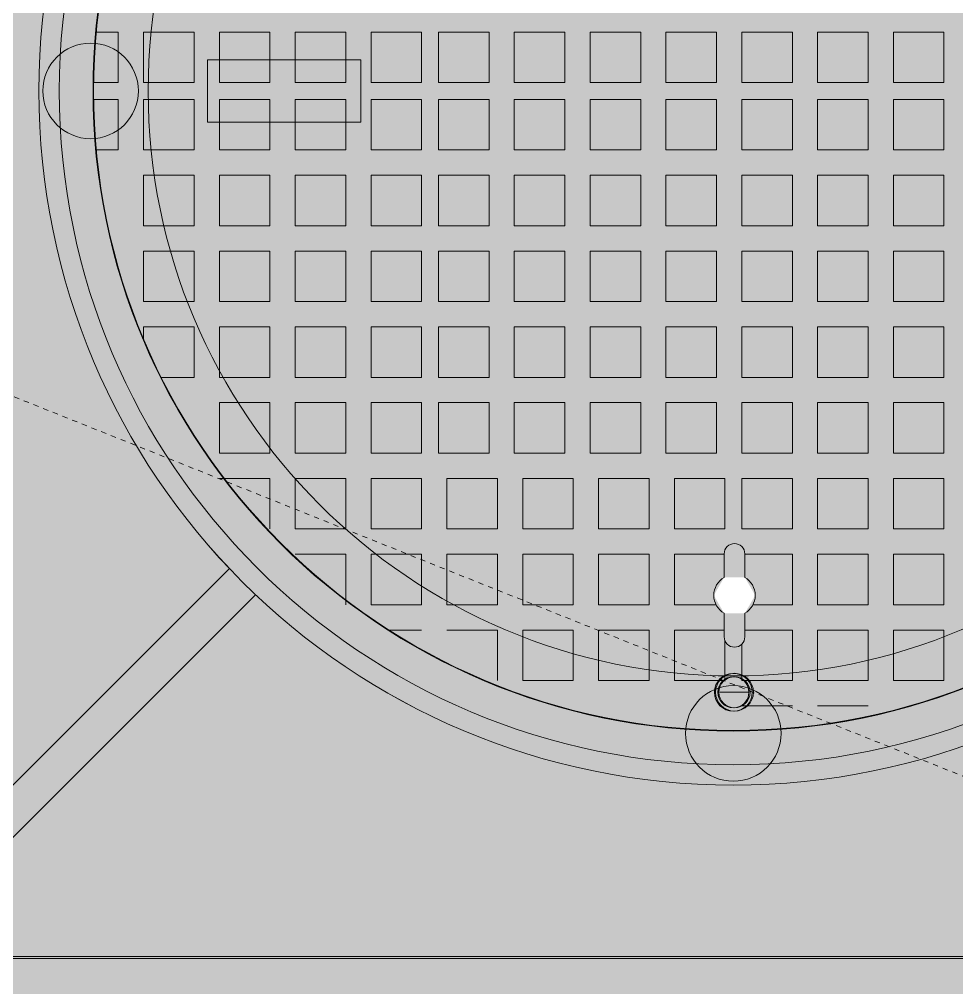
# Model space of a CAD drawing. Header units: millimetres. Extents: x 5117 to 246734, y -48177 to 129208.
# Drawn here: x 96822 to 97362, y 19721 to 20279 of the extents above; entities that cross this region are included whole.
import ezdxf

# ---------------------------------------------------------------- set-up
doc = ezdxf.new("R2010")
doc.units = ezdxf.units.MM
doc.linetypes.add('Dash', pattern=[6, 3, -3])
for name, color, linetype, lineweight in [('A-FLOR-PATT-3', 10, 'Continuous', 9), ('C-PRKG', 70, 'Continuous', 9), ('C-PRKG-HDLN', 70, 'Dash', 9), ('G-IMPT', 8, 'Continuous', 9), ('M-EQPM', 50, 'Continuous', 9)]:
    doc.layers.add(name, color=color, linetype=linetype, lineweight=lineweight)

# ---------------------------------------------------------------- blocks, each defined once
blk = doc.blocks.new('BAI XE PCCC - BAI XE PCCC-1477864-TKCS_MB TỔNG THỂ MÁI')
at = {"layer": 'C-PRKG-HDLN'}
blk.add_line((15000, -6000), (0, 0), dxfattribs=at)
blk = doc.blocks.new('TKTC_NAP THAM BE XLNT_260130 - TKTC_XREF_260130_NAP THAM BE XLNT_dwg_TTT-HOOD ACCESS - TTT-HOOD ACCESS-1904605-MB BỂ XLNT 2 HẦM 1-3399785-TKCS_MB TỔNG THỂ MÁI')
at = {"layer": 'G-IMPT'}
for p, q in [((169.97, -310.96), (169.97, -311.04)), ((16.21, -363.03), (0.08, -363.03))]:
    blk.add_line(p, q, dxfattribs=at)
at = {"layer": 'G-IMPT', "flags": 128}
for points in [[(-86.19, -1.1), (-116.19, -1.1), (-116.19, 28.9), (-86.19, 28.9), (-86.19, -1.1), (-116.19, -1.1), (-116.19, 28.9), (-86.19, 28.9)], [(-41.19, -1.1), (-71.19, -1.1), (-71.19, 28.9), (-41.19, 28.9), (-41.19, -1.1), (-71.19, -1.1), (-71.19, 28.9), (-41.19, 28.9)], [(3.81, -1.1), (-26.19, -1.1), (-26.19, 28.9), (3.81, 28.9), (3.81, -1.1), (-26.19, -1.1), (-26.19, 28.9), (3.81, 28.9)], [(48.81, -1.1), (18.81, -1.1), (18.81, 28.9), (48.81, 28.9), (48.81, -1.1), (18.81, -1.1), (18.81, 28.9), (48.81, 28.9)], [(93.81, -1.1), (63.81, -1.1), (63.81, 28.9), (93.81, 28.9), (93.81, -1.1), (63.81, -1.1), (63.81, 28.9), (93.81, 28.9)], [(138.81, -1.1), (108.81, -1.1), (108.81, 28.9), (138.81, 28.9), (138.81, -1.1), (108.81, -1.1), (108.81, 28.9), (138.81, 28.9)], [(183.81, -1.1), (153.81, -1.1), (153.81, 28.9), (183.81, 28.9), (183.81, -1.1), (153.81, -1.1), (153.81, 28.9), (183.81, 28.9)], [(223.81, -1.1), (223.81, 28.9), (193.81, 28.9), (193.81, -1.1), (223.81, -1.1), (223.81, 28.9), (193.81, 28.9), (193.81, -1.1), (223.81, -1.1), (193.81, -1.1), (193.81, 28.9), (223.81, 28.9), (223.81, -1.1), (193.81, -1.1), (193.81, 28.9), (223.81, 28.9)], [(268.81, -1.1), (238.81, -1.1), (238.81, 28.9), (268.81, 28.9), (268.81, -1.1), (238.81, -1.1), (238.81, 28.9), (268.81, 28.9), (268.81, -1.1), (238.81, -1.1), (238.81, 28.9), (268.81, 28.9)], [(313.81, -1.1), (283.81, -1.1), (283.81, 28.9), (313.81, 28.9), (313.81, -1.1), (283.81, -1.1), (283.81, 28.9), (313.81, 28.9), (313.81, -1.1), (283.81, -1.1), (283.81, 28.9), (313.81, 28.9), (313.81, -1.1), (283.81, -1.1), (283.81, 28.9), (313.81, 28.9)], [(358.81, -1.1), (328.81, -1.1), (328.81, 28.9), (358.81, 28.9), (358.81, -1.1), (328.81, -1.1), (328.81, 28.9), (358.81, 28.9), (358.81, -1.1), (328.81, -1.1), (328.81, 28.9), (358.81, 28.9), (358.81, -1.1), (328.81, -1.1), (328.81, 28.9), (358.81, 28.9)], [(387.19, 28.9), (373.81, 28.9), (373.81, -1.1), (388.78, -1.1), (373.81, -1.1), (373.81, 28.9), (387.19, 28.9), (373.81, 28.9), (373.81, -1.1), (388.78, -1.1), (373.81, -1.1), (373.81, 28.9)], [(-86.19, -41.1), (-116.19, -41.1), (-116.19, -11.1), (-86.19, -11.1), (-86.19, -41.1), (-116.19, -41.1), (-116.19, -11.1), (-86.19, -11.1), (-86.19, -41.1), (-116.19, -41.1), (-116.19, -11.1), (-86.19, -11.1), (-86.19, -41.1), (-116.19, -41.1), (-116.19, -11.1), (-86.19, -11.1), (-86.19, -41.1), (-116.19, -41.1), (-116.19, -11.1), (-86.19, -11.1), (-86.19, -41.1), (-116.19, -41.1), (-116.19, -11.1), (-86.19, -11.1), (-86.19, -41.1), (-116.19, -41.1), (-116.19, -11.1), (-86.19, -11.1), (-86.19, -41.1), (-116.19, -41.1), (-116.19, -11.1), (-86.19, -11.1), (-86.19, -41.1), (-116.19, -41.1), (-116.19, -11.1), (-86.19, -11.1), (-86.19, -41.1), (-116.19, -41.1), (-116.19, -11.1), (-86.19, -11.1), (-86.19, -41.1), (-116.19, -41.1), (-116.19, -11.1), (-86.19, -11.1)], [(-41.19, -41.1), (-71.19, -41.1), (-71.19, -11.1), (-41.19, -11.1), (-41.19, -41.1), (-71.19, -41.1), (-71.19, -11.1), (-41.19, -11.1), (-41.19, -41.1), (-71.19, -41.1), (-71.19, -11.1), (-41.19, -11.1), (-41.19, -41.1), (-71.19, -41.1), (-71.19, -11.1), (-41.19, -11.1), (-41.19, -41.1), (-71.19, -41.1), (-71.19, -11.1), (-41.19, -11.1), (-41.19, -41.1), (-71.19, -41.1), (-71.19, -11.1), (-41.19, -11.1), (-41.19, -41.1), (-71.19, -41.1), (-71.19, -11.1), (-41.19, -11.1), (-41.19, -41.1), (-71.19, -41.1), (-71.19, -11.1), (-41.19, -11.1), (-41.19, -41.1), (-71.19, -41.1), (-71.19, -11.1), (-41.19, -11.1), (-41.19, -41.1), (-71.19, -41.1), (-71.19, -11.1), (-41.19, -11.1), (-41.19, -41.1), (-71.19, -41.1), (-71.19, -11.1), (-41.19, -11.1)], [(3.81, -41.1), (-26.19, -41.1), (-26.19, -11.1), (3.81, -11.1), (3.81, -41.1), (-26.19, -41.1), (-26.19, -11.1), (3.81, -11.1), (3.81, -41.1), (-26.19, -41.1), (-26.19, -11.1), (3.81, -11.1), (3.81, -41.1), (-26.19, -41.1), (-26.19, -11.1), (3.81, -11.1), (3.81, -41.1), (-26.19, -41.1), (-26.19, -11.1), (3.81, -11.1), (3.81, -41.1), (-26.19, -41.1), (-26.19, -11.1), (3.81, -11.1), (3.81, -41.1), (-26.19, -41.1), (-26.19, -11.1), (3.81, -11.1), (3.81, -41.1), (-26.19, -41.1), (-26.19, -11.1), (3.81, -11.1), (3.81, -41.1), (-26.19, -41.1), (-26.19, -11.1), (3.81, -11.1), (3.81, -41.1), (-26.19, -41.1), (-26.19, -11.1), (3.81, -11.1), (3.81, -41.1), (-26.19, -41.1), (-26.19, -11.1), (3.81, -11.1)], [(48.81, -41.1), (18.81, -41.1), (18.81, -11.1), (48.81, -11.1), (48.81, -41.1), (18.81, -41.1), (18.81, -11.1), (48.81, -11.1), (48.81, -41.1), (18.81, -41.1), (18.81, -11.1), (48.81, -11.1), (48.81, -41.1), (18.81, -41.1), (18.81, -11.1), (48.81, -11.1), (48.81, -41.1), (18.81, -41.1), (18.81, -11.1), (48.81, -11.1), (48.81, -41.1), (18.81, -41.1), (18.81, -11.1), (48.81, -11.1), (48.81, -41.1), (18.81, -41.1), (18.81, -11.1), (48.81, -11.1), (48.81, -41.1), (18.81, -41.1), (18.81, -11.1), (48.81, -11.1), (48.81, -41.1), (18.81, -41.1), (18.81, -11.1), (48.81, -11.1), (48.81, -41.1), (18.81, -41.1), (18.81, -11.1), (48.81, -11.1), (48.81, -41.1), (18.81, -41.1), (18.81, -11.1), (48.81, -11.1)], [(93.81, -41.1), (63.81, -41.1), (63.81, -11.1), (93.81, -11.1), (93.81, -41.1), (63.81, -41.1), (63.81, -11.1), (93.81, -11.1), (93.81, -41.1), (63.81, -41.1), (63.81, -11.1), (93.81, -11.1), (93.81, -41.1), (63.81, -41.1), (63.81, -11.1), (93.81, -11.1), (93.81, -41.1), (63.81, -41.1), (63.81, -11.1), (93.81, -11.1), (93.81, -41.1), (63.81, -41.1), (63.81, -11.1), (93.81, -11.1), (93.81, -41.1), (63.81, -41.1), (63.81, -11.1), (93.81, -11.1), (93.81, -41.1), (63.81, -41.1), (63.81, -11.1), (93.81, -11.1), (93.81, -41.1), (63.81, -41.1), (63.81, -11.1), (93.81, -11.1), (93.81, -41.1), (63.81, -41.1), (63.81, -11.1), (93.81, -11.1), (93.81, -41.1), (63.81, -41.1), (63.81, -11.1), (93.81, -11.1)], [(138.81, -41.1), (108.81, -41.1), (108.81, -11.1), (138.81, -11.1), (138.81, -41.1), (108.81, -41.1), (108.81, -11.1), (138.81, -11.1), (138.81, -41.1), (108.81, -41.1), (108.81, -11.1), (138.81, -11.1), (138.81, -41.1), (108.81, -41.1), (108.81, -11.1), (138.81, -11.1), (138.81, -41.1), (108.81, -41.1), (108.81, -11.1), (138.81, -11.1), (138.81, -41.1), (108.81, -41.1), (108.81, -11.1), (138.81, -11.1), (138.81, -41.1), (108.81, -41.1), (108.81, -11.1), (138.81, -11.1), (138.81, -41.1), (108.81, -41.1), (108.81, -11.1), (138.81, -11.1), (138.81, -41.1), (108.81, -41.1), (108.81, -11.1), (138.81, -11.1), (138.81, -41.1), (108.81, -41.1), (108.81, -11.1), (138.81, -11.1), (138.81, -41.1), (108.81, -41.1), (108.81, -11.1), (138.81, -11.1)], [(183.81, -41.1), (153.81, -41.1), (153.81, -11.1), (183.81, -11.1), (183.81, -41.1), (153.81, -41.1), (153.81, -11.1), (183.81, -11.1), (183.81, -41.1), (153.81, -41.1), (153.81, -11.1), (183.81, -11.1), (183.81, -41.1), (153.81, -41.1), (153.81, -11.1), (183.81, -11.1), (183.81, -41.1), (153.81, -41.1), (153.81, -11.1), (183.81, -11.1), (183.81, -41.1), (153.81, -41.1), (153.81, -11.1), (183.81, -11.1), (183.81, -41.1), (153.81, -41.1), (153.81, -11.1), (183.81, -11.1), (183.81, -41.1), (153.81, -41.1), (153.81, -11.1), (183.81, -11.1), (183.81, -41.1), (153.81, -41.1), (153.81, -11.1), (183.81, -11.1), (183.81, -41.1), (153.81, -41.1), (153.81, -11.1), (183.81, -11.1), (183.81, -41.1), (153.81, -41.1), (153.81, -11.1), (183.81, -11.1)], [(223.81, -41.1), (193.81, -41.1), (193.81, -11.1), (223.81, -11.1)], [(268.81, -41.1), (238.81, -41.1), (238.81, -11.1), (268.81, -11.1), (268.81, -41.1), (238.81, -41.1), (238.81, -11.1), (268.81, -11.1)], [(313.81, -41.1), (313.81, -11.1), (283.81, -11.1), (283.81, -41.1), (313.81, -41.1), (313.81, -11.1), (283.81, -11.1), (283.81, -41.1), (313.81, -41.1), (313.81, -11.1), (283.81, -11.1), (283.81, -41.1), (313.81, -41.1), (283.81, -41.1), (283.81, -11.1), (313.81, -11.1)], [(358.81, -41.1), (358.81, -11.1), (328.81, -11.1), (328.81, -41.1), (358.81, -41.1), (358.81, -11.1), (328.81, -11.1), (328.81, -41.1), (358.81, -41.1), (358.81, -11.1), (328.81, -11.1), (328.81, -41.1), (358.81, -41.1), (328.81, -41.1), (328.81, -11.1), (358.81, -11.1)], [(388.78, -11.1), (373.81, -11.1), (373.81, -41.1), (387.19, -41.1), (373.81, -41.1), (373.81, -11.1), (388.78, -11.1), (373.81, -11.1), (373.81, -41.1), (387.19, -41.1), (373.81, -41.1), (373.81, -11.1)], [(-86.19, -86.1), (-116.19, -86.1), (-116.19, -56.1), (-86.19, -56.1), (-86.19, -86.1), (-116.19, -86.1), (-116.19, -56.1), (-86.19, -56.1), (-86.19, -86.1), (-116.19, -86.1), (-116.19, -56.1), (-86.19, -56.1), (-86.19, -86.1), (-116.19, -86.1), (-116.19, -56.1), (-86.19, -56.1), (-86.19, -86.1), (-116.19, -86.1), (-116.19, -56.1), (-86.19, -56.1), (-86.19, -86.1), (-116.19, -86.1), (-116.19, -56.1), (-86.19, -56.1), (-86.19, -86.1), (-116.19, -86.1), (-116.19, -56.1), (-86.19, -56.1), (-86.19, -86.1), (-116.19, -86.1), (-116.19, -56.1), (-86.19, -56.1)], [(-41.19, -86.1), (-41.19, -56.1), (-71.19, -56.1), (-71.19, -86.1), (-41.19, -86.1), (-41.19, -56.1), (-71.19, -56.1), (-71.19, -86.1), (-41.19, -86.1), (-41.19, -56.1), (-71.19, -56.1), (-71.19, -86.1), (-41.19, -86.1), (-41.19, -56.1), (-71.19, -56.1), (-71.19, -86.1), (-41.19, -86.1), (-71.19, -86.1), (-71.19, -56.1), (-41.19, -56.1), (-41.19, -86.1), (-71.19, -86.1), (-71.19, -56.1), (-41.19, -56.1), (-41.19, -86.1), (-71.19, -86.1), (-71.19, -56.1), (-41.19, -56.1), (-41.19, -86.1), (-71.19, -86.1), (-71.19, -56.1), (-41.19, -56.1)], [(3.81, -86.1), (3.81, -56.1), (-26.19, -56.1), (-26.19, -86.1), (3.81, -86.1), (3.81, -56.1), (-26.19, -56.1), (-26.19, -86.1), (3.81, -86.1), (3.81, -56.1), (-26.19, -56.1), (-26.19, -86.1), (3.81, -86.1), (3.81, -56.1), (-26.19, -56.1), (-26.19, -86.1), (3.81, -86.1), (-26.19, -86.1), (-26.19, -56.1), (3.81, -56.1), (3.81, -86.1), (-26.19, -86.1), (-26.19, -56.1), (3.81, -56.1), (3.81, -86.1), (-26.19, -86.1), (-26.19, -56.1), (3.81, -56.1), (3.81, -86.1), (-26.19, -86.1), (-26.19, -56.1), (3.81, -56.1)], [(48.81, -86.1), (48.81, -56.1), (18.81, -56.1), (18.81, -86.1), (48.81, -86.1), (48.81, -56.1), (18.81, -56.1), (18.81, -86.1), (48.81, -86.1), (48.81, -56.1), (18.81, -56.1), (18.81, -86.1), (48.81, -86.1), (48.81, -56.1), (18.81, -56.1), (18.81, -86.1), (48.81, -86.1), (18.81, -86.1), (18.81, -56.1), (48.81, -56.1), (48.81, -86.1), (18.81, -86.1), (18.81, -56.1), (48.81, -56.1), (48.81, -86.1), (18.81, -86.1), (18.81, -56.1), (48.81, -56.1), (48.81, -86.1), (18.81, -86.1), (18.81, -56.1), (48.81, -56.1)], [(93.81, -86.1), (93.81, -56.1), (63.81, -56.1), (63.81, -86.1), (93.81, -86.1), (93.81, -56.1), (63.81, -56.1), (63.81, -86.1), (93.81, -86.1), (93.81, -56.1), (63.81, -56.1), (63.81, -86.1), (93.81, -86.1), (93.81, -56.1), (63.81, -56.1), (63.81, -86.1), (93.81, -86.1), (63.81, -86.1), (63.81, -56.1), (93.81, -56.1), (93.81, -86.1), (63.81, -86.1), (63.81, -56.1), (93.81, -56.1), (93.81, -86.1), (63.81, -86.1), (63.81, -56.1), (93.81, -56.1), (93.81, -86.1), (63.81, -86.1), (63.81, -56.1), (93.81, -56.1)], [(138.81, -86.1), (138.81, -56.1), (108.81, -56.1), (108.81, -86.1), (138.81, -86.1), (138.81, -56.1), (108.81, -56.1), (108.81, -86.1), (138.81, -86.1), (138.81, -56.1), (108.81, -56.1), (108.81, -86.1), (138.81, -86.1), (138.81, -56.1), (108.81, -56.1), (108.81, -86.1), (138.81, -86.1), (108.81, -86.1), (108.81, -56.1), (138.81, -56.1), (138.81, -86.1), (108.81, -86.1), (108.81, -56.1), (138.81, -56.1), (138.81, -86.1), (108.81, -86.1), (108.81, -56.1), (138.81, -56.1), (138.81, -86.1), (108.81, -86.1), (108.81, -56.1), (138.81, -56.1)], [(183.81, -86.1), (183.81, -56.1), (153.81, -56.1), (153.81, -86.1), (183.81, -86.1), (183.81, -56.1), (153.81, -56.1), (153.81, -86.1), (183.81, -86.1), (183.81, -56.1), (153.81, -56.1), (153.81, -86.1), (183.81, -86.1), (183.81, -56.1), (153.81, -56.1), (153.81, -86.1), (183.81, -86.1), (153.81, -86.1), (153.81, -56.1), (183.81, -56.1), (183.81, -86.1), (153.81, -86.1), (153.81, -56.1), (183.81, -56.1), (183.81, -86.1), (153.81, -86.1), (153.81, -56.1), (183.81, -56.1), (183.81, -86.1), (153.81, -86.1), (153.81, -56.1), (183.81, -56.1)], [(223.81, -86.1), (193.81, -86.1), (193.81, -56.1), (223.81, -56.1), (223.81, -86.1), (193.81, -86.1), (193.81, -56.1), (223.81, -56.1), (223.81, -86.1), (193.81, -86.1), (223.81, -86.1), (193.81, -86.1)], [(268.81, -86.1), (238.81, -86.1), (238.81, -56.1), (268.81, -56.1), (268.81, -86.1), (238.81, -86.1), (238.81, -56.1), (268.81, -56.1), (268.81, -86.1), (238.81, -86.1), (238.81, -56.1), (268.81, -56.1)], [(313.81, -86.1), (313.81, -56.1), (283.81, -56.1), (283.81, -86.1), (313.81, -86.1), (313.81, -56.1), (283.81, -56.1), (283.81, -86.1), (313.81, -86.1), (313.81, -56.1), (283.81, -56.1), (283.81, -86.1), (313.81, -86.1), (313.81, -56.1), (283.81, -56.1), (283.81, -86.1), (313.81, -86.1), (283.81, -86.1), (283.81, -56.1), (313.81, -56.1)], [(358.81, -86.1), (328.81, -86.1), (328.81, -56.1), (358.81, -56.1), (358.81, -86.1), (328.81, -86.1), (328.81, -56.1), (358.81, -56.1), (358.81, -86.1), (328.81, -86.1), (328.81, -56.1), (358.81, -56.1), (358.81, -86.1), (328.81, -86.1), (328.81, -56.1), (358.81, -56.1), (358.81, -86.1), (328.81, -86.1), (328.81, -56.1), (358.81, -56.1), (358.81, -86.1), (328.81, -86.1), (328.81, -56.1), (358.81, -56.1)], [(-86.19, -131.1), (-116.19, -131.1), (-116.19, -101.1), (-86.19, -101.1), (-86.19, -131.1), (-116.19, -131.1), (-116.19, -101.1), (-86.19, -101.1), (-86.19, -131.1), (-116.19, -131.1), (-116.19, -101.1), (-86.19, -101.1), (-86.19, -131.1), (-116.19, -131.1), (-116.19, -101.1), (-86.19, -101.1), (-86.19, -131.1), (-116.19, -131.1), (-116.19, -101.1), (-86.19, -101.1), (-86.19, -131.1), (-116.19, -131.1), (-116.19, -101.1), (-86.19, -101.1), (-86.19, -131.1), (-116.19, -131.1), (-116.19, -101.1), (-86.19, -101.1), (-86.19, -131.1), (-116.19, -131.1), (-116.19, -101.1), (-86.19, -101.1)], [(-41.19, -131.1), (-41.19, -101.1), (-71.19, -101.1), (-71.19, -131.1), (-41.19, -131.1), (-41.19, -101.1), (-71.19, -101.1), (-71.19, -131.1), (-41.19, -131.1), (-41.19, -101.1), (-71.19, -101.1), (-71.19, -131.1), (-41.19, -131.1), (-41.19, -101.1), (-71.19, -101.1), (-71.19, -131.1), (-41.19, -131.1), (-41.19, -101.1), (-71.19, -101.1), (-71.19, -131.1), (-41.19, -131.1), (-41.19, -101.1), (-71.19, -101.1), (-71.19, -131.1), (-41.19, -131.1), (-41.19, -101.1), (-71.19, -101.1), (-71.19, -131.1), (-41.19, -131.1), (-71.19, -131.1), (-71.19, -101.1), (-41.19, -101.1)], [(3.81, -131.1), (3.81, -101.1), (-26.19, -101.1), (-26.19, -131.1), (3.81, -131.1), (3.81, -101.1), (-26.19, -101.1), (-26.19, -131.1), (3.81, -131.1), (3.81, -101.1), (-26.19, -101.1), (-26.19, -131.1), (3.81, -131.1), (3.81, -101.1), (-26.19, -101.1), (-26.19, -131.1), (3.81, -131.1), (3.81, -101.1), (-26.19, -101.1), (-26.19, -131.1), (3.81, -131.1), (3.81, -101.1), (-26.19, -101.1), (-26.19, -131.1), (3.81, -131.1), (3.81, -101.1), (-26.19, -101.1), (-26.19, -131.1), (3.81, -131.1), (-26.19, -131.1), (-26.19, -101.1), (3.81, -101.1)], [(48.81, -131.1), (48.81, -101.1), (18.81, -101.1), (18.81, -131.1), (48.81, -131.1), (48.81, -101.1), (18.81, -101.1), (18.81, -131.1), (48.81, -131.1), (48.81, -101.1), (18.81, -101.1), (18.81, -131.1), (48.81, -131.1), (48.81, -101.1), (18.81, -101.1), (18.81, -131.1), (48.81, -131.1), (48.81, -101.1), (18.81, -101.1), (18.81, -131.1), (48.81, -131.1), (48.81, -101.1), (18.81, -101.1), (18.81, -131.1), (48.81, -131.1), (48.81, -101.1), (18.81, -101.1), (18.81, -131.1), (48.81, -131.1), (18.81, -131.1), (18.81, -101.1), (48.81, -101.1)], [(93.81, -131.1), (63.81, -131.1), (63.81, -101.1), (93.81, -101.1), (93.81, -131.1), (63.81, -131.1), (63.81, -101.1), (93.81, -101.1), (93.81, -131.1), (63.81, -131.1), (63.81, -101.1), (93.81, -101.1), (93.81, -131.1), (63.81, -131.1), (63.81, -101.1), (93.81, -101.1), (93.81, -131.1), (63.81, -131.1), (63.81, -101.1), (93.81, -101.1), (93.81, -131.1), (63.81, -131.1), (63.81, -101.1), (93.81, -101.1), (93.81, -131.1), (63.81, -131.1), (63.81, -101.1), (93.81, -101.1), (93.81, -131.1), (63.81, -131.1), (63.81, -101.1), (93.81, -101.1)], [(138.81, -131.1), (138.81, -101.1), (108.81, -101.1), (108.81, -131.1), (138.81, -131.1), (138.81, -101.1), (108.81, -101.1), (108.81, -131.1), (138.81, -131.1), (138.81, -101.1), (108.81, -101.1), (108.81, -131.1), (138.81, -131.1), (138.81, -101.1), (108.81, -101.1), (108.81, -131.1), (138.81, -131.1), (138.81, -101.1), (108.81, -101.1), (108.81, -131.1), (138.81, -131.1), (138.81, -101.1), (108.81, -101.1), (108.81, -131.1), (138.81, -131.1), (138.81, -101.1), (108.81, -101.1), (108.81, -131.1), (138.81, -131.1), (108.81, -131.1), (108.81, -101.1), (138.81, -101.1)], [(183.81, -131.1), (183.81, -101.1), (153.81, -101.1), (153.81, -131.1), (183.81, -131.1), (183.81, -101.1), (153.81, -101.1), (153.81, -131.1), (183.81, -131.1), (183.81, -101.1), (153.81, -101.1), (153.81, -131.1), (183.81, -131.1), (183.81, -101.1), (153.81, -101.1), (153.81, -131.1), (183.81, -131.1), (183.81, -101.1), (153.81, -101.1), (153.81, -131.1), (183.81, -131.1), (183.81, -101.1), (153.81, -101.1), (153.81, -131.1), (183.81, -131.1), (183.81, -101.1), (153.81, -101.1), (153.81, -131.1), (183.81, -131.1), (153.81, -131.1), (153.81, -101.1), (183.81, -101.1)], [(223.81, -131.1), (193.81, -131.1), (193.81, -101.1), (223.81, -101.1), (223.81, -131.1), (193.81, -131.1), (193.81, -101.1), (223.81, -101.1), (223.81, -131.1), (193.81, -131.1), (193.81, -101.1), (223.81, -101.1), (223.81, -131.1), (193.81, -131.1), (193.81, -101.1), (223.81, -101.1), (223.81, -131.1), (193.81, -131.1), (193.81, -101.1), (223.81, -101.1), (223.81, -131.1), (193.81, -131.1), (193.81, -101.1), (223.81, -101.1), (223.81, -131.1), (193.81, -131.1), (193.81, -101.1), (223.81, -101.1), (223.81, -131.1), (193.81, -131.1), (193.81, -101.1), (223.81, -101.1)], [(268.81, -131.1), (268.81, -101.1), (238.81, -101.1), (238.81, -131.1), (268.81, -131.1), (268.81, -101.1), (238.81, -101.1), (238.81, -131.1), (268.81, -131.1), (268.81, -101.1), (238.81, -101.1), (238.81, -131.1), (268.81, -131.1), (268.81, -101.1), (238.81, -101.1), (238.81, -131.1), (268.81, -131.1), (268.81, -101.1), (238.81, -101.1), (238.81, -131.1), (268.81, -131.1), (268.81, -101.1), (238.81, -101.1), (238.81, -131.1), (268.81, -131.1), (268.81, -101.1), (238.81, -101.1), (238.81, -131.1), (268.81, -131.1), (238.81, -131.1), (238.81, -101.1), (268.81, -101.1)], [(313.81, -131.1), (313.81, -101.1), (283.81, -101.1), (283.81, -131.1), (313.81, -131.1), (283.81, -131.1), (283.81, -101.1), (313.81, -101.1), (313.81, -131.1), (283.81, -131.1), (283.81, -101.1), (313.81, -101.1)], [(358.81, -131.1), (358.81, -101.1), (328.81, -101.1), (328.81, -131.1), (358.81, -131.1), (328.81, -131.1), (328.81, -101.1), (358.81, -101.1), (358.81, -131.1), (328.81, -131.1), (328.81, -101.1), (358.81, -101.1), (358.81, -131.1), (328.81, -131.1), (328.81, -101.1), (358.81, -101.1)], [(-86.19, -176.1), (-86.19, -146.1), (-116.19, -146.1), (-116.19, -176.1), (-86.19, -176.1), (-86.19, -146.1), (-116.19, -146.1), (-116.19, -176.1), (-86.19, -176.1), (-86.19, -146.1), (-116.19, -146.1), (-116.19, -176.1), (-86.19, -176.1), (-86.19, -146.1), (-116.19, -146.1), (-116.19, -176.1), (-86.19, -176.1), (-86.19, -146.1), (-116.19, -146.1), (-116.19, -176.1), (-86.19, -176.1), (-86.19, -146.1), (-116.19, -146.1), (-116.19, -176.1), (-86.19, -176.1), (-86.19, -146.1), (-116.19, -146.1), (-116.19, -176.1), (-86.19, -176.1), (-116.19, -176.1), (-116.19, -146.1), (-86.19, -146.1), (-86.19, -176.1), (-116.19, -176.1), (-116.19, -146.1), (-86.19, -146.1)], [(-41.19, -176.1), (-71.19, -176.1), (-71.19, -146.1), (-41.19, -146.1), (-41.19, -176.1), (-71.19, -176.1), (-71.19, -146.1), (-41.19, -146.1), (-41.19, -176.1), (-71.19, -176.1), (-71.19, -146.1), (-41.19, -146.1), (-41.19, -176.1), (-71.19, -176.1), (-71.19, -146.1), (-41.19, -146.1), (-41.19, -176.1), (-71.19, -176.1), (-71.19, -146.1), (-41.19, -146.1), (-41.19, -176.1), (-71.19, -176.1), (-71.19, -146.1), (-41.19, -146.1), (-41.19, -176.1), (-71.19, -176.1), (-71.19, -146.1), (-41.19, -146.1), (-41.19, -176.1), (-71.19, -176.1), (-71.19, -146.1), (-41.19, -146.1), (-41.19, -176.1), (-71.19, -176.1), (-71.19, -146.1), (-41.19, -146.1)], [(3.81, -176.1), (-26.19, -176.1), (-26.19, -146.1), (3.81, -146.1), (3.81, -176.1), (-26.19, -176.1), (-26.19, -146.1), (3.81, -146.1), (3.81, -176.1), (-26.19, -176.1), (-26.19, -146.1), (3.81, -146.1), (3.81, -176.1), (-26.19, -176.1), (-26.19, -146.1), (3.81, -146.1), (3.81, -176.1), (-26.19, -176.1), (-26.19, -146.1), (3.81, -146.1), (3.81, -176.1), (-26.19, -176.1), (-26.19, -146.1), (3.81, -146.1), (3.81, -176.1), (-26.19, -176.1), (-26.19, -146.1), (3.81, -146.1), (3.81, -176.1), (-26.19, -176.1), (-26.19, -146.1), (3.81, -146.1), (3.81, -176.1), (-26.19, -176.1), (-26.19, -146.1), (3.81, -146.1)], [(48.81, -176.1), (18.81, -176.1), (18.81, -146.1), (48.81, -146.1), (48.81, -176.1), (18.81, -176.1), (18.81, -146.1), (48.81, -146.1), (48.81, -176.1), (18.81, -176.1), (18.81, -146.1), (48.81, -146.1), (48.81, -176.1), (18.81, -176.1), (18.81, -146.1), (48.81, -146.1), (48.81, -176.1), (18.81, -176.1), (18.81, -146.1), (48.81, -146.1), (48.81, -176.1), (18.81, -176.1), (18.81, -146.1), (48.81, -146.1), (48.81, -176.1), (18.81, -176.1), (18.81, -146.1), (48.81, -146.1), (48.81, -176.1), (18.81, -176.1), (18.81, -146.1), (48.81, -146.1), (48.81, -176.1), (18.81, -176.1), (18.81, -146.1), (48.81, -146.1)], [(93.81, -176.1), (93.81, -146.1), (63.81, -146.1), (63.81, -176.1), (93.81, -176.1), (93.81, -146.1), (63.81, -146.1), (63.81, -176.1), (93.81, -176.1), (93.81, -146.1), (63.81, -146.1), (63.81, -176.1), (93.81, -176.1), (93.81, -146.1), (63.81, -146.1), (63.81, -176.1), (93.81, -176.1), (93.81, -146.1), (63.81, -146.1), (63.81, -176.1), (93.81, -176.1), (93.81, -146.1), (63.81, -146.1), (63.81, -176.1), (93.81, -176.1), (93.81, -146.1), (63.81, -146.1), (63.81, -176.1), (93.81, -176.1), (63.81, -176.1), (63.81, -146.1), (93.81, -146.1), (93.81, -176.1), (63.81, -176.1), (63.81, -146.1), (93.81, -146.1)], [(138.81, -176.1), (108.81, -176.1), (108.81, -146.1), (138.81, -146.1), (138.81, -176.1), (108.81, -176.1), (108.81, -146.1), (138.81, -146.1), (138.81, -176.1), (108.81, -176.1), (108.81, -146.1), (138.81, -146.1), (138.81, -176.1), (108.81, -176.1), (108.81, -146.1), (138.81, -146.1), (138.81, -176.1), (108.81, -176.1), (108.81, -146.1), (138.81, -146.1), (138.81, -176.1), (108.81, -176.1), (108.81, -146.1), (138.81, -146.1), (138.81, -176.1), (108.81, -176.1), (108.81, -146.1), (138.81, -146.1), (138.81, -176.1), (108.81, -176.1), (108.81, -146.1), (138.81, -146.1), (138.81, -176.1), (108.81, -176.1), (108.81, -146.1), (138.81, -146.1)], [(183.81, -176.1), (153.81, -176.1), (153.81, -146.1), (183.81, -146.1), (183.81, -176.1), (153.81, -176.1), (153.81, -146.1), (183.81, -146.1), (183.81, -176.1), (153.81, -176.1), (153.81, -146.1), (183.81, -146.1), (183.81, -176.1), (153.81, -176.1), (153.81, -146.1), (183.81, -146.1), (183.81, -176.1), (153.81, -176.1), (153.81, -146.1), (183.81, -146.1), (183.81, -176.1), (153.81, -176.1), (153.81, -146.1), (183.81, -146.1), (183.81, -176.1), (153.81, -176.1), (153.81, -146.1), (183.81, -146.1), (183.81, -176.1), (153.81, -176.1), (153.81, -146.1), (183.81, -146.1), (183.81, -176.1), (153.81, -176.1), (153.81, -146.1), (183.81, -146.1)], [(223.81, -176.1), (223.81, -146.1), (193.81, -146.1), (193.81, -176.1), (223.81, -176.1), (223.81, -146.1), (193.81, -146.1), (193.81, -176.1), (223.81, -176.1), (193.81, -176.1), (193.81, -146.1), (223.81, -146.1), (223.81, -176.1), (193.81, -176.1), (193.81, -146.1), (223.81, -146.1), (223.81, -176.1), (193.81, -176.1), (193.81, -146.1), (223.81, -146.1), (223.81, -176.1), (193.81, -176.1), (193.81, -146.1), (223.81, -146.1), (223.81, -176.1), (193.81, -176.1), (193.81, -146.1), (223.81, -146.1), (223.81, -176.1), (193.81, -176.1), (193.81, -146.1), (223.81, -146.1), (223.81, -176.1), (193.81, -176.1), (193.81, -146.1), (223.81, -146.1), (223.81, -176.1), (193.81, -176.1), (193.81, -146.1), (223.81, -146.1), (223.81, -176.1), (193.81, -176.1), (193.81, -146.1), (223.81, -146.1), (223.81, -176.1), (193.81, -176.1), (193.81, -146.1), (223.81, -146.1)], [(268.81, -176.1), (238.81, -176.1), (238.81, -146.1), (268.81, -146.1), (268.81, -176.1), (238.81, -176.1), (238.81, -146.1), (268.81, -146.1), (268.81, -176.1), (238.81, -176.1), (238.81, -146.1), (268.81, -146.1), (268.81, -176.1), (238.81, -176.1), (238.81, -146.1), (268.81, -146.1), (268.81, -176.1), (238.81, -176.1), (238.81, -146.1), (268.81, -146.1), (268.81, -176.1), (238.81, -176.1), (238.81, -146.1), (268.81, -146.1), (268.81, -176.1), (238.81, -176.1), (238.81, -146.1), (268.81, -146.1), (268.81, -176.1), (238.81, -176.1), (238.81, -146.1), (268.81, -146.1), (268.81, -176.1), (238.81, -176.1), (238.81, -146.1), (268.81, -146.1), (268.81, -176.1), (238.81, -176.1), (238.81, -146.1), (268.81, -146.1)], [(313.81, -176.1), (283.81, -176.1), (283.81, -146.1), (313.81, -146.1), (313.81, -176.1), (283.81, -176.1), (283.81, -146.1), (313.81, -146.1), (313.81, -176.1), (283.81, -176.1), (283.81, -146.1), (313.81, -146.1), (313.81, -176.1), (283.81, -176.1), (283.81, -146.1), (313.81, -146.1)], [(358.81, -154.09), (358.81, -146.1), (328.81, -146.1), (328.81, -176.1), (348.66, -176.1), (328.81, -176.1), (328.81, -146.1), (358.81, -146.1), (358.81, -154.09), (358.81, -146.1), (328.81, -146.1), (328.81, -176.1), (348.66, -176.1), (328.81, -176.1), (328.81, -146.1), (358.81, -146.1)], [(-86.19, -221.1), (-116.19, -221.1), (-116.19, -191.1), (-86.19, -191.1), (-86.19, -221.1), (-116.19, -221.1), (-116.19, -191.1), (-86.19, -191.1), (-86.19, -221.1), (-116.19, -221.1), (-116.19, -191.1), (-86.19, -191.1), (-86.19, -221.1), (-116.19, -221.1), (-116.19, -191.1), (-86.19, -191.1)], [(-41.19, -221.1), (-71.19, -221.1), (-71.19, -191.1), (-41.19, -191.1), (-41.19, -221.1), (-71.19, -221.1), (-71.19, -191.1), (-41.19, -191.1), (-41.19, -221.1), (-71.19, -221.1), (-71.19, -191.1), (-41.19, -191.1), (-41.19, -221.1), (-71.19, -221.1), (-71.19, -191.1), (-41.19, -191.1)], [(3.81, -221.1), (-26.19, -221.1), (-26.19, -191.1), (3.81, -191.1), (3.81, -221.1), (-26.19, -221.1), (-26.19, -191.1), (3.81, -191.1), (3.81, -221.1), (-26.19, -221.1), (-26.19, -191.1), (3.81, -191.1), (3.81, -221.1), (-26.19, -221.1), (-26.19, -191.1), (3.81, -191.1)], [(48.81, -221.1), (18.81, -221.1), (18.81, -191.1), (48.81, -191.1), (48.81, -221.1), (18.81, -221.1), (18.81, -191.1), (48.81, -191.1), (48.81, -221.1), (18.81, -221.1), (18.81, -191.1), (48.81, -191.1), (48.81, -221.1), (18.81, -221.1), (18.81, -191.1), (48.81, -191.1)], [(93.81, -221.1), (63.81, -221.1), (63.81, -191.1), (93.81, -191.1), (93.81, -221.1), (63.81, -221.1), (63.81, -191.1), (93.81, -191.1), (93.81, -221.1), (63.81, -221.1), (63.81, -191.1), (93.81, -191.1), (93.81, -221.1), (63.81, -221.1), (63.81, -191.1), (93.81, -191.1)], [(138.81, -221.1), (108.81, -221.1), (108.81, -191.1), (138.81, -191.1), (138.81, -221.1), (108.81, -221.1), (108.81, -191.1), (138.81, -191.1), (138.81, -221.1), (108.81, -221.1), (108.81, -191.1), (138.81, -191.1), (138.81, -221.1), (108.81, -221.1), (108.81, -191.1), (138.81, -191.1)], [(183.81, -221.1), (153.81, -221.1), (153.81, -191.1), (183.81, -191.1), (183.81, -221.1), (153.81, -221.1), (153.81, -191.1), (183.81, -191.1), (183.81, -221.1), (153.81, -221.1), (153.81, -191.1), (183.81, -191.1), (183.81, -221.1), (153.81, -221.1), (153.81, -191.1), (183.81, -191.1)], [(223.81, -221.1), (223.81, -191.1), (193.81, -191.1), (193.81, -221.1), (223.81, -221.1), (223.81, -191.1), (193.81, -191.1), (193.81, -221.1), (223.81, -221.1), (223.81, -191.1), (193.81, -191.1), (193.81, -221.1), (223.81, -221.1), (223.81, -191.1), (193.81, -191.1), (193.81, -221.1), (223.81, -221.1), (223.81, -191.1), (193.81, -191.1), (193.81, -221.1), (223.81, -221.1), (223.81, -191.1), (193.81, -191.1), (193.81, -221.1), (223.81, -221.1), (223.81, -191.1), (193.81, -191.1), (193.81, -221.1), (223.81, -221.1), (223.81, -191.1), (193.81, -191.1), (193.81, -221.1), (223.81, -221.1), (193.81, -221.1), (193.81, -191.1), (223.81, -191.1), (223.81, -221.1), (193.81, -221.1), (193.81, -191.1), (223.81, -191.1), (223.81, -221.1), (193.81, -221.1), (193.81, -191.1), (223.81, -191.1), (223.81, -221.1), (193.81, -221.1), (193.81, -191.1), (223.81, -191.1), (223.81, -221.1), (193.81, -221.1), (193.81, -191.1), (223.81, -191.1), (223.81, -221.1), (193.81, -221.1), (193.81, -191.1), (223.81, -191.1), (223.81, -221.1), (193.81, -221.1), (193.81, -191.1), (223.81, -191.1), (223.81, -221.1), (193.81, -221.1), (193.81, -191.1), (223.81, -191.1)], [(268.81, -221.1), (238.81, -221.1), (238.81, -191.1), (268.81, -191.1), (268.81, -221.1), (238.81, -221.1), (238.81, -191.1), (268.81, -191.1), (268.81, -221.1), (238.81, -221.1), (238.81, -191.1), (268.81, -191.1), (268.81, -221.1), (238.81, -221.1), (238.81, -191.1), (268.81, -191.1), (268.81, -221.1), (238.81, -221.1), (238.81, -191.1), (268.81, -191.1), (268.81, -221.1), (238.81, -221.1), (238.81, -191.1), (268.81, -191.1), (268.81, -221.1), (238.81, -221.1), (238.81, -191.1), (268.81, -191.1), (268.81, -221.1), (238.81, -221.1), (238.81, -191.1), (268.81, -191.1), (268.81, -221.1), (238.81, -221.1), (238.81, -191.1), (268.81, -191.1), (268.81, -221.1), (238.81, -221.1), (238.81, -191.1), (268.81, -191.1)], [(313.81, -221.1), (313.81, -191.1), (283.81, -191.1), (283.81, -221.1), (313.81, -221.1), (283.81, -221.1), (283.81, -191.1), (313.81, -191.1), (313.81, -221.1), (283.81, -221.1), (283.81, -191.1), (313.81, -191.1), (313.81, -221.1), (283.81, -221.1), (283.81, -191.1), (313.81, -191.1), (313.81, -221.1), (283.81, -221.1), (283.81, -191.1), (313.81, -191.1), (313.81, -221.1), (283.81, -221.1), (283.81, -191.1), (313.81, -191.1)], [(-41.19, -266.1), (-41.19, -236.1), (-71.19, -236.1), (-71.19, -266.1), (-41.19, -266.1), (-41.19, -236.1), (-71.19, -236.1), (-71.19, -266.1), (-41.19, -266.1), (-71.19, -266.1), (-71.19, -236.1), (-41.19, -236.1), (-41.19, -266.1), (-71.19, -266.1), (-71.19, -236.1), (-41.19, -236.1)], [(3.81, -266.1), (-26.19, -266.1), (-26.19, -236.1), (3.81, -236.1), (3.81, -266.1), (-26.19, -266.1), (-26.19, -236.1), (3.81, -236.1)], [(88.81, -266.1), (58.81, -266.1), (58.81, -236.1), (88.81, -236.1), (88.81, -266.1), (58.81, -266.1), (58.81, -236.1), (88.81, -236.1), (88.81, -266.1), (58.81, -266.1), (58.81, -236.1), (88.81, -236.1), (88.81, -266.1), (58.81, -266.1), (58.81, -236.1), (88.81, -236.1), (88.81, -266.1), (58.81, -266.1), (58.81, -236.1), (88.81, -236.1), (88.81, -266.1), (58.81, -266.1), (58.81, -236.1), (88.81, -236.1), (88.81, -266.1), (58.81, -266.1), (58.81, -236.1), (88.81, -236.1), (88.81, -266.1), (58.81, -266.1), (58.81, -236.1), (88.81, -236.1), (88.81, -266.1), (58.81, -266.1), (58.81, -236.1), (88.81, -236.1), (88.81, -266.1), (58.81, -266.1), (58.81, -236.1), (88.81, -236.1), (88.81, -266.1), (58.81, -266.1), (58.81, -236.1), (88.81, -236.1)], [(133.81, -266.1), (133.81, -236.1), (103.81, -236.1), (103.81, -266.1), (133.81, -266.1), (133.81, -236.1), (103.81, -236.1), (103.81, -266.1), (133.81, -266.1), (133.81, -236.1), (103.81, -236.1), (103.81, -266.1), (133.81, -266.1), (133.81, -236.1), (103.81, -236.1), (103.81, -266.1), (133.81, -266.1), (133.81, -236.1), (103.81, -236.1), (103.81, -266.1), (133.81, -266.1), (133.81, -236.1), (103.81, -236.1), (103.81, -266.1), (133.81, -266.1), (133.81, -236.1), (103.81, -236.1), (103.81, -266.1), (133.81, -266.1), (133.81, -236.1), (103.81, -236.1), (103.81, -266.1), (133.81, -266.1), (133.81, -236.1), (103.81, -236.1), (103.81, -266.1), (133.81, -266.1), (133.81, -236.1), (103.81, -236.1), (103.81, -266.1), (133.81, -266.1), (103.81, -266.1), (103.81, -236.1), (133.81, -236.1), (133.81, -266.1), (103.81, -266.1), (103.81, -236.1), (133.81, -236.1)], [(178.81, -266.1), (148.81, -266.1), (148.81, -236.1), (178.81, -236.1), (178.81, -266.1), (148.81, -266.1), (148.81, -236.1), (178.81, -236.1), (178.81, -266.1), (148.81, -266.1), (148.81, -236.1), (178.81, -236.1), (178.81, -266.1), (148.81, -266.1), (148.81, -236.1), (178.81, -236.1), (178.81, -266.1), (148.81, -266.1), (148.81, -236.1), (178.81, -236.1), (178.81, -266.1), (148.81, -266.1), (148.81, -236.1), (178.81, -236.1)], [(223.81, -266.1), (223.81, -236.1), (193.81, -236.1), (193.81, -266.1), (223.81, -266.1), (223.81, -236.1), (193.81, -236.1), (193.81, -266.1), (223.81, -266.1), (193.81, -266.1), (193.81, -236.1), (223.81, -236.1), (223.81, -266.1), (193.81, -266.1), (193.81, -236.1), (223.81, -236.1), (223.81, -266.1), (193.81, -266.1), (193.81, -236.1), (223.81, -236.1), (223.81, -266.1), (193.81, -266.1), (193.81, -236.1), (223.81, -236.1), (223.81, -266.1), (193.81, -266.1), (193.81, -236.1), (223.81, -236.1), (223.81, -266.1), (193.81, -266.1), (193.81, -236.1), (223.81, -236.1), (223.81, -266.1), (193.81, -266.1), (193.81, -236.1), (223.81, -236.1), (223.81, -266.1), (193.81, -266.1), (193.81, -236.1), (223.81, -236.1), (223.81, -266.1), (193.81, -266.1), (193.81, -236.1), (223.81, -236.1), (223.81, -266.1), (193.81, -266.1), (193.81, -236.1), (223.81, -236.1)], [(268.81, -266.1), (238.81, -266.1), (238.81, -236.1), (268.81, -236.1), (268.81, -266.1), (238.81, -266.1), (238.81, -236.1), (268.81, -236.1), (268.81, -266.1), (238.81, -266.1), (238.81, -236.1), (268.81, -236.1), (268.81, -266.1), (238.81, -266.1), (238.81, -236.1), (268.81, -236.1), (268.81, -266.1), (238.81, -266.1), (238.81, -236.1), (268.81, -236.1), (268.81, -266.1), (238.81, -266.1), (238.81, -236.1), (268.81, -236.1), (268.81, -266.1), (238.81, -266.1), (238.81, -236.1), (268.81, -236.1), (268.81, -266.1), (238.81, -266.1), (238.81, -236.1), (268.81, -236.1)], [(313.81, -236.1), (283.81, -236.1), (283.81, -266.1), (283.81, -236.1), (313.81, -236.1), (283.81, -236.1), (283.81, -266.1), (283.81, -236.1)], [(-86.19, -311.1), (-116.19, -311.1), (-86.19, -311.1), (-116.19, -311.1), (-86.19, -311.1), (-116.19, -311.1), (-86.19, -311.1), (-116.19, -311.1), (-116.19, -281.1), (-86.19, -281.1), (-86.19, -311.1), (-116.19, -311.1), (-116.19, -281.1), (-86.19, -281.1), (-86.19, -311.1), (-116.19, -311.1), (-116.19, -281.1), (-86.19, -281.1), (-86.19, -311.1), (-116.19, -311.1), (-116.19, -281.1), (-86.19, -281.1)], [(-41.19, -311.1), (-71.19, -311.1), (-71.19, -281.1), (-41.19, -281.1), (-41.19, -311.1), (-71.19, -311.1), (-71.19, -281.1), (-41.19, -281.1), (-41.19, -311.1), (-71.19, -311.1), (-71.19, -281.1), (-41.19, -281.1), (-41.19, -311.1), (-71.19, -311.1), (-71.19, -281.1), (-41.19, -281.1)], [(1.97, -281.1), (-26.19, -281.1), (-26.19, -311.1), (-2.84, -311.1), (-26.19, -311.1), (-26.19, -281.1)], [(133.81, -311.1), (133.81, -281.1), (103.81, -281.1), (103.81, -311.1), (133.81, -311.1), (133.81, -281.1), (103.81, -281.1), (103.81, -311.1), (133.81, -311.1), (103.81, -311.1), (133.81, -311.1), (103.81, -311.1), (133.81, -311.1), (103.81, -311.1), (103.81, -281.1), (133.81, -281.1), (133.81, -311.1), (103.81, -311.1), (103.81, -281.1), (133.81, -281.1)], [(178.81, -311.1), (178.81, -281.1), (148.81, -281.1), (148.81, -311.1), (178.81, -311.1), (178.81, -281.1), (148.81, -281.1), (148.81, -311.1), (178.81, -311.1), (178.81, -281.1), (148.81, -281.1), (148.81, -311.1), (178.81, -311.1), (178.81, -281.1), (148.81, -281.1), (148.81, -311.1), (178.81, -311.1), (148.81, -311.1), (178.81, -311.1), (148.81, -311.1)], [(223.81, -311.1), (193.81, -311.1), (193.81, -281.1), (223.81, -281.1), (223.81, -311.1), (193.81, -311.1), (193.81, -281.1), (223.81, -281.1), (223.81, -311.1), (193.81, -311.1), (193.81, -281.1), (223.81, -281.1), (223.81, -311.1), (193.81, -311.1), (193.81, -281.1), (223.81, -281.1), (223.81, -311.1), (193.81, -311.1), (193.81, -281.1), (223.81, -281.1), (223.81, -311.1), (193.81, -311.1), (193.81, -281.1), (223.81, -281.1), (223.81, -311.1), (193.81, -311.1), (193.81, -281.1), (223.81, -281.1), (223.81, -311.1), (193.81, -311.1), (193.81, -281.1), (223.81, -281.1), (223.81, -311.1), (193.81, -311.1), (193.81, -281.1), (223.81, -281.1), (223.81, -311.1), (193.81, -311.1), (193.81, -281.1), (223.81, -281.1), (223.81, -311.1), (193.81, -311.1), (193.81, -281.1), (223.81, -281.1), (223.81, -311.1), (193.81, -311.1), (193.81, -281.1), (223.81, -281.1)], [(268.81, -281.1), (238.81, -281.1), (238.81, -311.1), (238.81, -281.1), (268.81, -281.1), (238.81, -281.1), (238.81, -311.1), (238.81, -281.1)], [(19.09, -311.1), (43.81, -311.1)], [(-86.19, -356.1), (-116.19, -356.1), (-116.19, -326.1), (-86.19, -326.1), (-86.19, -356.1), (-116.19, -356.1), (-116.19, -326.1), (-86.19, -326.1), (-86.19, -356.1), (-116.19, -356.1), (-116.19, -326.1), (-86.19, -326.1), (-86.19, -356.1), (-116.19, -356.1), (-116.19, -326.1), (-86.19, -326.1)], [(-41.19, -356.1), (-41.19, -326.1), (-71.19, -326.1), (-71.19, -356.1), (-41.19, -356.1), (-41.19, -326.1), (-71.19, -326.1), (-71.19, -356.1), (-41.19, -356.1), (-41.19, -326.1), (-71.19, -326.1), (-71.19, -356.1), (-41.19, -356.1), (-71.19, -356.1), (-71.19, -326.1), (-41.19, -326.1)], [(1.97, -326.1), (-26.19, -326.1), (-26.19, -356.1), (3.81, -356.1), (3.81, -334.51), (3.81, -356.1), (-26.19, -356.1), (-26.19, -326.1)], [(13.81, -332.49), (13.81, -356.1), (43.81, -356.1), (43.81, -326.1), (14.28, -326.1), (43.81, -326.1), (43.81, -356.1), (13.81, -356.1)], [(88.81, -356.1), (88.81, -326.1), (58.81, -326.1), (58.81, -356.1), (88.81, -356.1), (58.81, -356.1), (58.81, -326.1), (88.81, -326.1), (88.81, -356.1), (58.81, -356.1), (58.81, -326.1), (88.81, -326.1), (88.81, -356.1), (58.81, -356.1), (58.81, -326.1), (88.81, -326.1)], [(133.81, -356.1), (133.81, -326.1), (103.81, -326.1), (103.81, -356.1), (133.81, -356.1), (103.81, -356.1), (103.81, -326.1), (133.81, -326.1), (133.81, -356.1), (103.81, -356.1), (103.81, -326.1), (133.81, -326.1), (133.81, -356.1), (103.81, -356.1), (103.81, -326.1), (133.81, -326.1)], [(178.81, -326.1), (148.81, -326.1), (148.81, -356.1), (148.81, -326.1), (178.81, -326.1), (148.81, -326.1), (148.81, -356.1), (148.81, -326.1)], [(213.75, -326.1), (193.81, -326.1)], [(0.74, -363.07), (16.87, -363.07)], [(-41.19, -371.1), (-71.19, -371.1), (-41.19, -371.1), (-71.19, -371.1)], [(3.81, -371.1), (-26.19, -371.1)]]:
    blk.add_lwpolyline(points, close=True, dxfattribs=at)
for points in [[(-116.19, -266.1), (-86.19, -266.1), (-86.19, -236.1), (-116.19, -236.1), (-86.19, -236.1), (-86.19, -266.1), (-116.19, -266.1), (-86.19, -266.1), (-116.19, -266.1), (-86.19, -266.1), (-116.19, -266.1), (-86.19, -266.1), (-116.19, -266.1), (-86.19, -266.1), (-86.19, -236.1), (-116.19, -236.1), (-86.19, -236.1), (-86.19, -266.1), (-116.19, -266.1), (-116.19, -236.1)], [(13.81, -266.1), (43.81, -266.1), (43.81, -236.1), (13.81, -236.1), (13.81, -266.1), (43.81, -266.1), (43.81, -236.1), (13.81, -236.1), (13.81, -266.1), (43.81, -266.1), (43.81, -236.1), (13.81, -236.1), (13.81, -266.1), (43.81, -266.1), (43.81, -236.1), (13.81, -236.1), (13.81, -266.1), (43.81, -266.1), (43.81, -236.1), (13.81, -236.1), (13.81, -266.1), (43.81, -266.1), (43.81, -236.1), (13.81, -236.1), (13.81, -266.1), (43.81, -266.1), (43.81, -236.1), (13.81, -236.1), (13.81, -266.1), (43.81, -266.1), (43.81, -236.1), (13.81, -236.1), (13.81, -266.1), (43.81, -266.1), (43.81, -236.1), (13.81, -236.1), (13.81, -266.1), (43.81, -266.1), (43.81, -236.1), (13.81, -236.1), (13.81, -266.1), (43.81, -266.1), (43.81, -236.1), (13.81, -236.1), (13.81, -266.1), (43.81, -266.1), (43.81, -236.1), (13.81, -236.1), (13.81, -266.1), (43.81, -266.1), (43.81, -236.1), (13.81, -236.1), (13.81, -266.1), (43.81, -266.1), (43.81, -236.1), (13.81, -236.1), (13.81, -266.1), (43.81, -266.1), (43.81, -236.1), (13.81, -236.1), (13.81, -266.1), (43.81, -266.1), (43.81, -236.1), (13.81, -236.1), (13.81, -266.1), (43.81, -266.1), (43.81, -236.1), (13.81, -236.1), (13.81, -266.1), (43.81, -266.1), (43.81, -236.1), (13.81, -236.1), (13.81, -266.1), (43.81, -266.1), (43.81, -236.1), (13.81, -236.1), (13.81, -266.1), (43.81, -266.1), (43.81, -236.1), (13.81, -236.1), (13.81, -266.1), (43.81, -266.1), (13.81, -266.1), (13.81, -236.1), (43.81, -236.1), (43.81, -266.1), (13.81, -266.1), (13.81, -236.1), (43.81, -236.1), (43.81, -266.1)], [(1.97, -280.9), (1.97, -284.39), (1.97, -287.87), (1.97, -291.36), (1.97, -294.85)], [(14.28, -294.85), (14.28, -291.36), (14.28, -287.87), (14.28, -284.39), (14.28, -280.9)], [(14.28, -281.1), (43.81, -281.1), (43.81, -311.1)], [(88.81, -311.1), (88.81, -281.1), (58.81, -281.1), (58.81, -311.1), (88.81, -311.1), (88.81, -281.1), (58.81, -281.1), (58.81, -311.1), (88.81, -311.1), (88.81, -281.1), (58.81, -281.1), (58.81, -311.1), (88.81, -311.1), (58.81, -311.1), (88.81, -311.1), (58.81, -311.1)], [(1.97, -316.17), (1.97, -319.66), (1.97, -323.15), (1.97, -326.64), (1.97, -330.13)], [(14.28, -330.13), (14.28, -326.64), (14.28, -323.15), (14.28, -319.66), (14.28, -316.17)]]:
    blk.add_lwpolyline(points, dxfattribs=at)
at = {"layer": 'G-IMPT'}
for centre, radius in [((8.83, -6.08), 412.07), ((8.81, -6.1), 400), ((8.81, -6.1), 380), ((8.14, -363.03), 11.23), ((8.81, -363.07), 11.23), ((8.81, -363.07), 11.23)]:
    blk.add_circle(centre, radius, dxfattribs=at)
for centre, radius, start, end in [((8.13, -280.9), 6.15, 90, 180), ((8.13, -280.9), 6.15, 360, 90), ((8.13, -305.51), 12.31, 120, 240), ((8.13, -305.51), 12.31, 300, 60), ((8.13, -330.13), 6.15, 180, 270), ((8.13, -330.13), 6.15, 270, 360), ((8.14, -363.03), 9.23, 360, 180), ((8.14, -363.03), 9.23, 0, 180), ((8.81, -363.07), 9.23, 360, 180), ((8.81, -363.07), 9.23, 0, 180), ((8.81, -363.07), 9.23, 360, 180), ((8.81, -363.07), 9.23, 0, 180), ((8.14, -363.03), 9.23, 180, 360), ((8.14, -363.03), 9.23, 180, 360), ((8.81, -363.07), 9.23, 180, 360), ((8.81, -363.07), 9.23, 180, 360), ((8.81, -363.07), 9.23, 180, 360), ((8.81, -363.07), 9.23, 180, 360)]:
    blk.add_arc(centre, radius, start, end, dxfattribs=at)
blk = doc.blocks.new('TKTC_NAP THAM BE XLNT_260130 - TKTC_XREF_260130_NAP THAM BE XLNT_dwg_NAP THAM-3399787-TKCS_MB TỔNG THỂ MÁI')
at = {"layer": 'G-IMPT'}
for p, q in [((585591.41, -155522.9), (585382.87, -155314.36)), ((585367.77, -155329.46), (585576.32, -155538))]:
    blk.add_line(p, q, dxfattribs=at)
at = {"layer": 'G-IMPT', "flags": 128}
for points in [[(584592.58, -155539.17), (585592.58, -155539.17), (585592.58, -154539.17), (584592.58, -154539.17)], [(585591.41, -154540.33), (584593.74, -154540.33), (584593.74, -155538), (585591.41, -155538)], [(585307.18, -155021.19), (585395.39, -155021.19), (585395.39, -155057.14), (585307.18, -155057.14)]]:
    blk.add_lwpolyline(points, close=True, dxfattribs=at)
at = {"layer": 'G-IMPT'}
for centre, radius in [((585092.58, -155039.17), 400), ((585092.58, -155039.17), 368.54), ((585092.58, -155039.17), 337.08), ((585462.8, -155039.17), 27.53), ((585092.58, -155409.39), 27.53)]:
    blk.add_circle(centre, radius, dxfattribs=at)
at = {"xscale": 0.9707134767847465, "yscale": 0.9707134767847465, "zscale": 0.9707134767847465}
blk.add_blockref('TKTC_NAP THAM BE XLNT_260130 - TKTC_XREF_260130_NAP THAM BE XLNT_dwg_TTT-HOOD ACCESS - TTT-HOOD ACCESS-1904605-MB BỂ XLNT 2 HẦM 1-3399785-TKCS_MB TỔNG THỂ MÁI', (585084, -155033.27), dxfattribs=at)
blk = doc.blocks.new('TKTC_NAP THAM BE XLNT_260130 - TKTC_XREF_260130_NAP THAM BE XLNT_dwg-3399784-TKCS_MB TỔNG THỂ MÁI')
at = {"extrusion": (0, 0, -1), "zscale": -1}
blk.add_blockref('TKTC_NAP THAM BE XLNT_260130 - TKTC_XREF_260130_NAP THAM BE XLNT_dwg_NAP THAM-3399787-TKCS_MB TỔNG THỂ MÁI', (-679571.12, 174428.27), dxfattribs=at)
blk = doc.blocks.new('TKTC_NAP THAM BE XLNT_260130 - NẮP THĂM BỂ XLNT-2335565-TKCS_MB TỔNG THỂ MÁI')
blk.add_blockref('TKTC_NAP THAM BE XLNT_260130 - TKTC_XREF_260130_NAP THAM BE XLNT_dwg-3399784-TKCS_MB TỔNG THỂ MÁI', (-83427.56, -14087.94))

msp = doc.modelspace()

# ---------------------------------------------------------------- hatches: boundary and pattern name
at = {"layer": 'A-FLOR-PATT-3'}
h = msp.add_hatch(dxfattribs=at)
h.set_pattern_fill('FP_6', color=256, style=0, pattern_type=2)
h.set_pattern_definition([(50, (0, 0), (677.7247, -59.293), [70.866, -779.526]), (355, (0, 0), (-131.1036, 710.731), [56.693, -623.621]), (100.451, (56.5, -4.94), (546.6267, 651.434), [60.227, -662.495]), (46.184, (0, 189), (1008.414, -156.3987), [106.299, -1169.289]), (96.636, (84, 175.9), (883.1375, 920.431), [90.34, -993.743]), (351.184, (0, 189), (883.146, 920.423), [85.039, -935.431]), (21, (94.5, 141.73), (564.0056, -380.4262), [70.866, -779.526]), (326, (94.5, 141.7), (229.9034, 685.1796), [56.693, -623.621]), (71.451, (141.5, 110), (793.912, 304.7473), [60.227, -662.495]), (37.5, (0, 0), (11.4894, 314.54497), [10.394, -605.668, 10.394, -622.676, -625.983]), (37.5, (0, 0), (11.4894, 314.54497), [-1249.131, 10.394, -615.589]), (7.5, (0, 0), (248.5691, 372.672), [10.394, -350.55, 10.394, -591.495, -238.582]), (7.5, (0, 0), (248.5691, 372.672), [-962.833, 10.394, -228.189]), (327.5, (-210.7, 0), (504.39837, -21.31163), [10.394, -225.826, 10.394, -726.613, -977.951]), (327.5, (-210.7, 0), (504.39837, -21.31163), [-973.226, 10.394, -967.557]), (317.5, (-305.2, 0), (551.0412, 94.5872), [10.394, -296.692, 10.394, -479.054, -694.487]), (317.5, (-305.2, 0), (551.0412, 94.5872), [-796.534, 10.394, -684.093])])
h.paths.add_polyline_path([(44802.56, 13236.94), (44902.56, 13236.94), (44902.56, 13388.82), (71452.56, 13388.82), (71452.56, 14988.23), (89452.56, 14988.23), (89452.56, 13388.82), (115103.5, 13387.23), (115103.5, 13256.94), (116102.56, 13256.94), (116102.56, 20878.23), (83667.55, 20878.23), (83667.55, 20888.23), (81462.64, 20888.23), (81462.64, 20878.23), (44812.56, 20878.23), (44812.56, 20888.23), (44802.56, 20888.23), (44802.56, 13339.47)])
h.paths.add_polyline_path([(93977.45, 15435.63), (93971.47, 15445.98), (93977.45, 15456.33), (93989.4, 15456.33), (93995.37, 15445.98), (93989.4, 15435.63)])
h.paths.add_polyline_path([(100288.19, 15435.63), (100276.24, 15435.63), (100270.27, 15445.98), (100276.24, 15456.33), (100288.19, 15456.33), (100294.16, 15445.98), (100290.71, 15440.01)])
h.paths.add_polyline_path([(99027.41, 15435.63), (99021.43, 15445.98), (99027.41, 15456.33), (99039.35, 15456.33), (99045.33, 15445.98), (99039.35, 15435.63)])
h.paths.add_polyline_path([(95839.4, 15435.92), (95827.45, 15435.92), (95821.47, 15446.27), (95827.45, 15456.62), (95839.4, 15456.62), (95845.37, 15446.27), (95841.92, 15440.3)])
h.paths.add_polyline_path([(99028.05, 16016.93), (99021.43, 16027.31), (99028.06, 16037.66), (99043.5, 16034.12), (99045.97, 16027.27), (99040, 16016.93)])
h.paths.add_polyline_path([(100276.89, 16016.93), (100270.27, 16027.31), (100276.9, 16037.66), (100292.34, 16034.12), (100294.81, 16027.27), (100288.83, 16016.93)])
h.paths.add_polyline_path([(93978.1, 16016.93), (93971.47, 16027.31), (93978.1, 16037.66), (93993.54, 16034.12), (93996.02, 16027.27), (93990.04, 16016.93), (93989.4, 16016.93)])
h.paths.add_polyline_path([(95828.1, 16017.22), (95821.47, 16027.6), (95828.1, 16037.95), (95843.54, 16034.41), (95846.02, 16027.57), (95840.04, 16017.22)])
h.paths.add_polyline_path([(99482.55, 18936.92), (99470.6, 18936.92), (99464.63, 18947.27), (99470.6, 18957.62), (99482.55, 18957.62), (99488.52, 18947.27), (99485.07, 18941.3)])
h.paths.add_polyline_path([(99471.25, 19518.22), (99464.63, 19528.6), (99471.26, 19538.95), (99486.7, 19535.41), (99489.17, 19528.57), (99483.19, 19518.22), (99482.55, 19518.22)])
h.paths.add_polyline_path([(93277.81, 19934.01), (93271.84, 19944.35), (93277.81, 19954.7), (93289.76, 19954.7), (93295.73, 19944.35), (93289.76, 19934.01)])
h.paths.add_polyline_path([(92027.81, 19935.17), (92021.84, 19945.52), (92027.81, 19955.87), (92039.76, 19955.87), (92045.73, 19945.52), (92039.76, 19935.17)])
h.paths.add_polyline_path([(88438.75, 19935.63), (88426.81, 19935.63), (88421.79, 19949.54), (88426.81, 19956.33), (88438.75, 19956.33), (88444.73, 19945.98), (88443.13, 19940.01)])
h.paths.add_polyline_path([(97228.25, 19936.8), (97222.28, 19947.14), (97228.25, 19957.49), (97240.2, 19957.49), (97246.17, 19947.14), (97240.2, 19936.8)])
h.paths.add_polyline_path([(93289.76, 20515.3), (93277.81, 20515.34), (93271.84, 20525.68), (93278.47, 20536.03), (93293.91, 20532.49), (93296.38, 20525.65), (93290.41, 20515.3)])
h.paths.add_polyline_path([(92040.41, 20516.47), (92027.81, 20516.5), (92021.84, 20526.85), (92028.47, 20537.2), (92043.91, 20533.66), (92046.38, 20526.81), (92040.44, 20516.5)])
h.paths.add_polyline_path([(88426.81, 20516.93), (88426.12, 20516.96), (88420.2, 20527.31), (88426.16, 20537.62), (88438.77, 20537.62), (88444.08, 20524.89), (88438.75, 20516.96), (88426.84, 20516.93)])
h.paths.add_polyline_path([(97240.85, 20518.09), (97228.25, 20518.13), (97222.28, 20528.47), (97228.91, 20538.82), (97244.35, 20535.28), (97246.82, 20528.44), (97240.88, 20518.13)])

# ---------------------------------------------------------------- block references
at = {"layer": 'C-PRKG', "rotation": 180}
msp.add_blockref('BAI XE PCCC - BAI XE PCCC-1477864-TKCS_MB TỔNG THỂ MÁI', (109752.56, 14888.23), dxfattribs=at)
at = {"layer": 'M-EQPM'}
msp.add_blockref('TKTC_NAP THAM BE XLNT_260130 - NẮP THĂM BỂ XLNT-2335565-TKCS_MB TỔNG THỂ MÁI', (86182.56, 14936.64), dxfattribs=at)

doc.saveas('drawing.dxf')
